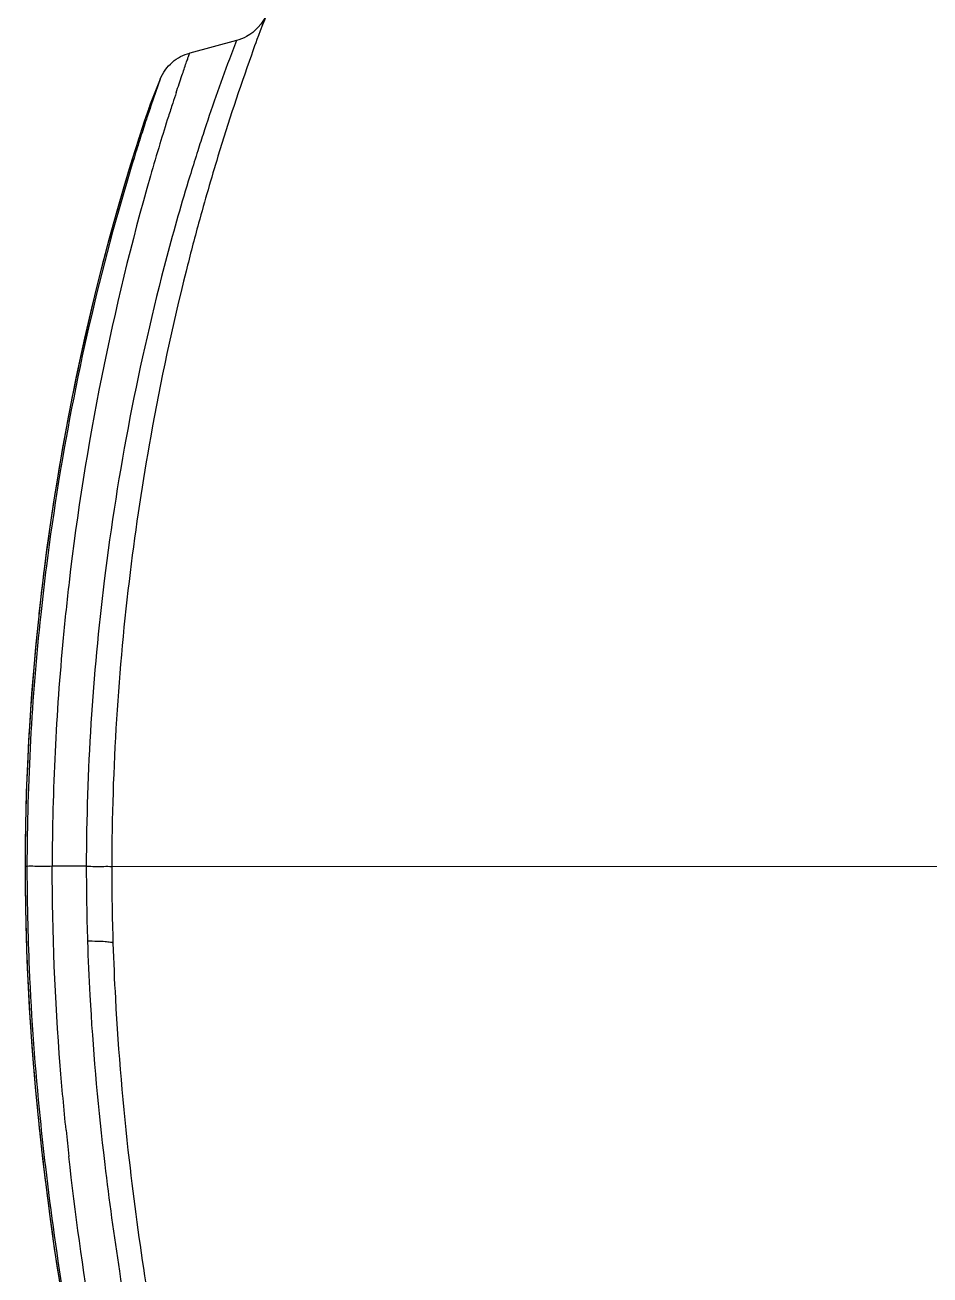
# Model space of a CAD drawing. Header units: millimetres. Extents: x 0 to 1173, y -4 to 841.
# Drawn here: x 344.49 to 353.63, y 709.37 to 721.99 of the extents above; entities that cross this region are included whole.
import ezdxf

# ---------------------------------------------------------------- set-up
doc = ezdxf.new("R2010")
doc.units = ezdxf.units.MM
doc.header["$LTSCALE"] = 65.395
doc.layers.get('0').update_dxf_attribs({"linetype": 'CONTINUOUS'})

msp = doc.modelspace()

# ---------------------------------------------------------------- linework, layer by layer
at = {"color": 7, "linetype": 'Continuous'}
for p, q in [((346.6253, 721.8334), (346.1542, 721.7072)), ((346.6253, 721.8335), (346.5545, 721.6468)), ((345.8549, 721.4417), (345.7656, 721.1839)), ((345.7498, 721.1752), (345.7451, 721.1617)), ((344.4907, 713.491), (344.4914, 713.4911)), ((344.4907, 713.491), (344.4911, 713.3412)), ((344.5103, 713.4912), (344.4914, 713.4913)), ((355.9898, 713.4891), (345.3664, 713.491)), ((344.4919, 713.3395), (344.4911, 713.3402))]:
    msp.add_line(p, q, dxfattribs=at)
for points in [[(345.7461, 721.1652), (345.7402, 721.1481), (345.6955, 721.0149)], [(345.6955, 721.0149), (345.6575, 720.8991), (345.61, 720.7508), (345.5536, 720.5698)], [(345.5536, 720.5698), (345.4892, 720.356), (345.4178, 720.1098), (345.341, 719.8326), (345.2602, 719.5254), (345.1767, 719.1893), (345.0923, 718.8267), (345.0084, 718.4391), (344.9266, 718.0285), (344.8487, 717.5988), (344.7759, 717.1521), (344.7094, 716.6901), (344.6502, 716.2158)], [(344.6502, 716.2158), (344.5994, 715.7319), (344.5576, 715.2403), (344.5255, 714.7427), (344.5036, 714.2411), (344.4923, 713.7382), (344.4908, 713.491)], [(344.4913, 713.3402), (344.4947, 713.0637), (344.5098, 712.5447), (344.5337, 712.0637), (344.5635, 711.625), (344.597, 711.2252), (344.6333, 710.8546)], [(344.6333, 710.8546), (344.6713, 710.5119), (344.7097, 710.1974), (344.7483, 709.9047), (344.7867, 709.6323), (344.8243, 709.3805), (344.8612, 709.1451), (344.8972, 708.9253), (344.9319, 708.721), (344.9655, 708.5294), (344.9979, 708.35), (345.0588, 708.0252)]]:
    msp.add_lwpolyline(points, dxfattribs=at)
for centre, radius, start, end in [((365.408, 714.6361), 20.1148, 159.60236, 161.90109), ((366.9424, 714.4475), 21.4253, 160.25847, 163.13042), ((366.9469, 712.9618), 22.733, 158.09767, 158.81991), ((369.9882, 713.3611), 25.2535, 161.65624, 161.91119), ((363.3421, 715.1589), 18.5927, 161.16406, 162.36836), ((365.0461, 714.6655), 20.3526, 161.3205, 161.75788), ((365.2732, 714.8988), 20.2942, 161.90476, 162.30752), ((366.0708, 714.3269), 21.4317, 161.75562, 162.25987), ((366.0068, 714.6787), 21.06, 162.34353, 163.1315), ((367.2402, 714.0194), 22.0479, 161.85689, 162.37791), ((367.3229, 713.8901), 22.7708, 162.35996, 166.25661), ((366.5575, 714.1709), 21.9428, 162.25921, 162.83857), ((367.5367, 714.2166), 22.6581, 163.13596, 163.9905), ((367.525, 713.9289), 22.3468, 162.37769, 162.99778), ((369.6573, 713.5917), 24.2717, 163.05706, 164.72194), ((370.4096, 713.3974), 25.6456, 164.00135, 173.35661), ((369.23, 713.3995), 24.7398, 166.20203, 172.91799), ((370.7437, 713.356), 25.3824, 169.83229, 172.97023), ((369.5071, 713.3719), 25.0002, 172.74981, 173.88135), ((370.1815, 713.4312), 24.8152, 172.9838, 179.86107), ((369.0855, 713.4072), 24.5955, 172.89448, 173.51625), ((370.7317, 713.3591), 25.97, 173.3549, 173.97889), ((369.1112, 713.4346), 24.0018, 172.9609, 179.85919), ((369.1689, 713.3977), 24.6795, 173.51601, 174.03884), ((370.7155, 713.3606), 25.9537, 173.9786, 174.60636), ((368.7811, 713.4344), 24.2899, 174.03005, 178.83087), ((368.7942, 713.4423), 24.2839, 173.86724, 179.8845), ((369.4057, 713.4594), 24.6404, 174.54875, 179.92112), ((367.7408, 713.4639), 23.2492, 178.85127, 179.93294), ((367.6722, 713.4909), 23.1808, 179.9994, 180.37419), ((367.5739, 713.4903), 23.0635, 179.99748, 180.37244), ((344.9403, 708.6651), 4.8314, 87.99237, 92.07511), ((368.415, 713.4941), 23.3053, 180.00136, 181.86399), ((369.2641, 713.4945), 23.8977, 180.00739, 181.86467), ((367.9197, 713.4939), 23.4281, 180.37749, 181.5682), ((368.1277, 713.4946), 23.6173, 180.3743, 181.26344), ((368.6837, 713.5125), 24.1924, 181.56283, 181.80909), ((369.2697, 713.5323), 24.7787, 181.81204, 182.86979), ((369.7314, 713.5541), 25.2409, 182.86669, 183.0029), ((370.3963, 713.5916), 25.9068, 183.00874, 185.37075), ((372.813, 713.8059), 28.333, 185.34473, 186.09372), ((373.7767, 713.8937), 29.2825, 185.77378, 186.73505), ((373.7525, 713.905), 29.2777, 186.09147, 186.42869), ((374.8111, 713.8733), 30.0602, 185.81423, 186.32174), ((374.2159, 713.957), 29.744, 186.4283, 186.61421), ((374.3593, 713.9527), 29.2699, 186.57381, 186.81175), ((377.0444, 714.1328), 31.7082, 186.53218, 188.80725)]:
    msp.add_arc(centre, radius, start, end, dxfattribs=at)
for points, knots in [([(346.9289, 722.0941), (346.8889, 722.003), (346.788, 721.8929), (346.6606, 721.843), (346.6253, 721.8335)], [0, 0, 0, 0, 0.7310017, 1, 1, 1, 1]), ([(346.9289, 722.0941), (346.9445, 722.1269), (346.8206, 721.8237), (346.8134, 721.7873), (346.7764, 721.6844)], [0, 0, 0, 0, 0.2497359, 1, 1, 1, 1]), ([(345.8549, 721.4417), (345.8813, 721.5074), (345.9642, 721.6242), (346.0902, 721.69), (346.1542, 721.7072)], [0, 0, 0, 0, 0.5168243, 1, 1, 1, 1]), ([(346.0179, 721.3089), (346.037, 721.3664), (346.0705, 721.4656), (346.1087, 721.5786), (346.1326, 721.6459), (346.1426, 721.6764), (346.1512, 721.6968), (346.1523, 721.7035), (346.1551, 721.708), (346.1512, 721.7046), (346.1519, 721.7052)], [0, 0, 0, 0, 0.4294835, 0.7403547, 0.850324, 0.9294588, 0.9775788, 0.9899697, 0.993562, 1, 1, 1, 1]), ([(345.5916, 720.6455), (345.5154, 720.3988), (345.124, 719.0494), (344.8515, 717.6645), (344.7068, 716.527)], [0, 0, 0, 0, 0.1837978, 1, 1, 1, 1]), ([(346.1549, 720.4633), (346.0727, 720.1944), (345.6903, 718.8543), (345.4263, 717.4798), (345.2903, 716.3759)], [0, 0, 0, 0, 0.2017967, 1, 1, 1, 1]), ([(346.2434, 719.9874), (346.1997, 719.8273), (346.0135, 719.1163), (345.8603, 718.3967), (345.7599, 717.8367)], [0, 0, 0, 0, 0.2258442, 1, 1, 1, 1]), ([(344.7654, 713.4933), (344.7065, 713.493), (344.6221, 713.4882), (344.5358, 713.497), (344.5104, 713.4914)], [0, 0, 0, 0, 0.6933593, 1, 1, 1, 1]), ([(344.9056, 710.8281), (344.8836, 711.0441), (344.8031, 711.9303), (344.7652, 712.8207), (344.7654, 713.4933)], [0, 0, 0, 0, 0.2440622, 1, 1, 1, 1]), ([(345.1096, 713.4936), (345.1686, 713.4935), (345.2541, 713.4913), (345.3399, 713.4941), (345.3664, 713.4914)], [0, 0, 0, 0, 0.6887998, 1, 1, 1, 1]), ([(344.5161, 712.9739), (344.5199, 712.8017), (344.5421, 712.1253), (344.592, 711.4499), (344.6427, 710.9478)], [0, 0, 0, 0, 0.2544214, 1, 1, 1, 1]), ([(345.1218, 712.736), (345.1277, 712.5542), (345.1589, 711.8413), (345.221, 711.1299), (345.2818, 710.6018)], [0, 0, 0, 0, 0.2549688, 1, 1, 1, 1]), ([(345.379, 712.7169), (345.3726, 712.723), (345.3429, 712.7262), (345.2913, 712.7332), (345.2129, 712.7355), (345.1542, 712.7362), (345.1219, 712.736)], [0, 0, 0, 0, 0.1024827, 0.3163448, 0.6251838, 1, 1, 1, 1]), ([(345.3789, 712.7169), (345.3849, 712.5304), (345.4169, 711.7985), (345.48, 711.0681), (345.542, 710.5256)], [0, 0, 0, 0, 0.2546973, 1, 1, 1, 1]), ([(344.6698, 710.531), (344.7265, 710.0423), (344.9329, 708.5751), (345.2341, 707.1236), (345.4579, 706.1602)], [0, 0, 0, 0, 0.3322069, 1, 1, 1, 1]), ([(345.6546, 706.3645), (345.5951, 706.6316), (345.2954, 708.0199), (345.06, 709.4236), (344.9337, 710.5633)], [0, 0, 0, 0, 0.192664, 1, 1, 1, 1]), ([(344.6962, 710.4595), (344.751, 709.9955), (344.9561, 708.5437), (345.2535, 707.1068), (345.4807, 706.1344)], [0, 0, 0, 0, 0.3187402, 1, 1, 1, 1]), ([(345.296, 710.481), (345.3389, 710.1217), (345.5109, 708.8743), (345.755, 707.6378), (345.9531, 706.7628)], [0, 0, 0, 0, 0.2874286, 1, 1, 1, 1])]:
    msp.add_open_spline(points, degree=3, knots=knots, dxfattribs=at)

doc.saveas('drawing.dxf')
